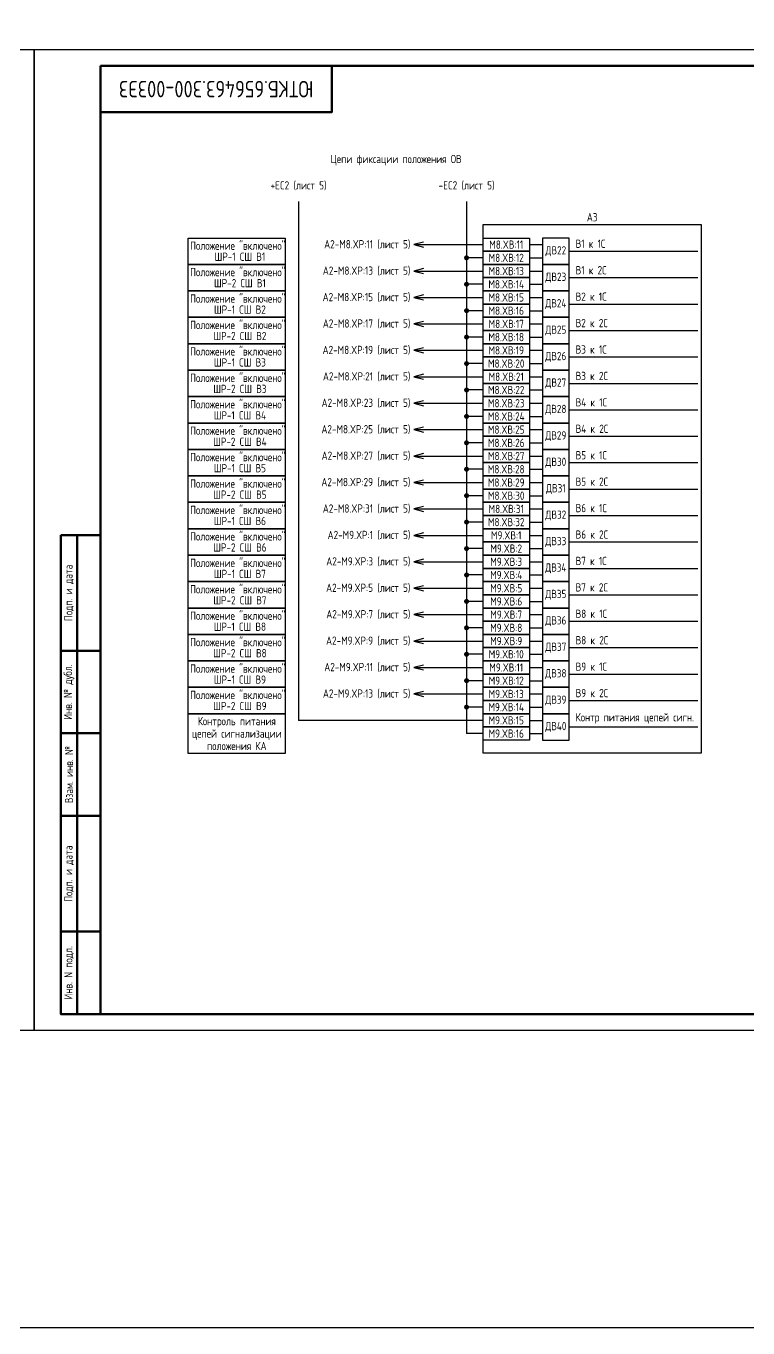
# Model space of a CAD drawing. Header units: millimetres. Extents: x -997 to 6341, y -90 to 618.
# Drawn here: x 2517.5 to 2735.9, y -90 to 304.1 of the extents above; entities that cross this region are included whole.
import ezdxf

# ---------------------------------------------------------------- set-up
doc = ezdxf.new("R2010")
doc.units = ezdxf.units.MM
doc.styles.add('Gost_type_A', font='GOST_A.TTF')

# ---------------------------------------------------------------- blocks, each defined once
blk = doc.blocks.new('Формат_А3')
blk.add_lwpolyline([(-420, 297), (0, 297), (0, 0), (-420, 0)], close=True)
at = {"lineweight": 50}
blk.add_lwpolyline([(-400, 292), (-5, 292), (-5, 5), (-400, 5)], close=True, dxfattribs=at)
blk = doc.blocks.new('Штамп левый нижний')
at = {"lineweight": 50}
for points in [[(-12, 145), (-7, 145), (-7, 110), (-12, 110)], [(-7, 145), (0, 145), (0, 110), (-7, 110)], [(-12, 110), (-7, 110), (-7, 85), (-12, 85)], [(-7, 110), (0, 110), (0, 85), (-7, 85)], [(-12, 85), (-7, 85), (-7, 60), (-12, 60)], [(-7, 85), (0, 85), (0, 60), (-7, 60)], [(-12, 60), (-7, 60), (-7, 25), (-12, 25)], [(-7, 60), (0, 60), (0, 25), (-7, 25)], [(-12, 25), (-7, 25), (-7, 0), (-12, 0)], [(-7, 25), (0, 25), (0, 0), (-7, 0)]]:
    blk.add_lwpolyline(points, close=True, dxfattribs=at)
at = {"char_height": 2.5, "attachment_point": 5, "rotation": 90, "style": 'Gost_type_A'}
for s, insert, width in [('Подп. и дата', (-9.5, 127.5), 35), ('Инв. № дубл.', (-9.5, 97.5), 25), ('Взам. инв. №', (-9.5, 72.5), 25), ('Подп. и дата', (-9.5, 42.5), 35), ('Инв. N подл.', (-9.5, 12.5), 25)]:
    blk.add_mtext(s, dxfattribs=dict(at, insert=insert, width=width))
blk = doc.blocks.new('Штамп угловой верхний')
at = {"lineweight": 50}
blk.add_lwpolyline([(0, 0), (70, 0), (70, -14), (0, -14)], close=True, dxfattribs=at)
blk = doc.blocks.new('POINT')
at = {"const_width": 0.75}
blk.add_lwpolyline([(-0.375, 0, 1), (0.375, 0, 1)], format="xyb", close=True, dxfattribs=at)

msp = doc.modelspace()

# ---------------------------------------------------------------- linework, layer by layer
for p, q in [((2599.93, 250.93), (2599.93, 93.92)), ((2650.76, 250.93), (2650.76, 89.92)), ((2634.76, 237.92), (2655.76, 237.92)), ((2669.76, 237.92), (2673.76, 237.92)), ((2655.76, 233.92), (2650.76, 233.92)), ((2669.76, 233.92), (2673.76, 233.92)), ((2681.76, 235.92), (2720.76, 235.92)), ((2634.76, 229.92), (2655.76, 229.92)), ((2669.76, 229.92), (2673.76, 229.92)), ((2655.76, 225.92), (2650.76, 225.92)), ((2669.76, 225.92), (2673.76, 225.92)), ((2681.76, 227.92), (2720.76, 227.92)), ((2634.76, 221.92), (2655.76, 221.92)), ((2669.76, 221.92), (2673.76, 221.92)), ((2655.76, 217.92), (2650.76, 217.92)), ((2669.76, 217.92), (2673.76, 217.92)), ((2681.76, 219.92), (2720.76, 219.92)), ((2634.76, 213.92), (2655.76, 213.92)), ((2669.76, 213.92), (2673.76, 213.92)), ((2655.76, 209.92), (2650.76, 209.92)), ((2669.76, 209.92), (2673.76, 209.92)), ((2681.76, 211.92), (2720.76, 211.92)), ((2634.76, 205.92), (2655.76, 205.92)), ((2669.76, 205.92), (2673.76, 205.92)), ((2655.76, 201.92), (2650.76, 201.92)), ((2669.76, 201.92), (2673.76, 201.92)), ((2681.76, 203.92), (2720.76, 203.92)), ((2634.76, 197.92), (2655.76, 197.92)), ((2669.76, 197.92), (2673.76, 197.92)), ((2655.76, 193.92), (2650.76, 193.92)), ((2669.76, 193.92), (2673.76, 193.92)), ((2681.76, 195.92), (2720.76, 195.92)), ((2634.76, 189.92), (2655.76, 189.92)), ((2669.76, 189.92), (2673.76, 189.92)), ((2655.76, 185.92), (2650.76, 185.92)), ((2669.76, 185.92), (2673.76, 185.92)), ((2681.76, 187.92), (2720.76, 187.92)), ((2634.76, 181.92), (2655.76, 181.92)), ((2669.76, 181.92), (2673.76, 181.92)), ((2655.76, 177.92), (2650.76, 177.92)), ((2669.76, 177.92), (2673.76, 177.92)), ((2681.76, 179.92), (2720.76, 179.92)), ((2634.76, 173.92), (2655.76, 173.92)), ((2669.76, 173.92), (2673.76, 173.92)), ((2655.76, 169.92), (2650.76, 169.92)), ((2669.76, 169.92), (2673.76, 169.92)), ((2681.76, 171.92), (2720.76, 171.92)), ((2634.76, 165.92), (2655.76, 165.92)), ((2669.76, 165.92), (2673.76, 165.92)), ((2655.76, 161.92), (2650.76, 161.92)), ((2669.76, 161.92), (2673.76, 161.92)), ((2681.76, 163.92), (2720.76, 163.92)), ((2634.76, 157.92), (2655.76, 157.92)), ((2669.76, 157.92), (2673.76, 157.92)), ((2655.76, 153.92), (2650.76, 153.92)), ((2669.76, 153.92), (2673.76, 153.92)), ((2681.76, 155.92), (2720.76, 155.92)), ((2634.76, 149.92), (2655.76, 149.92)), ((2669.76, 149.92), (2673.76, 149.92)), ((2655.76, 145.92), (2650.76, 145.92)), ((2669.76, 145.92), (2673.76, 145.92)), ((2681.76, 147.92), (2720.76, 147.92)), ((2634.76, 141.92), (2655.76, 141.92)), ((2669.76, 141.92), (2673.76, 141.92)), ((2681.76, 139.92), (2720.76, 139.92)), ((2655.76, 137.92), (2650.76, 137.92)), ((2669.76, 137.92), (2673.76, 137.92)), ((2634.76, 133.92), (2655.76, 133.92)), ((2669.76, 133.92), (2673.76, 133.92)), ((2681.76, 131.92), (2720.76, 131.92)), ((2655.76, 129.92), (2650.76, 129.92)), ((2669.76, 129.92), (2673.76, 129.92)), ((2634.76, 125.92), (2655.76, 125.92)), ((2669.76, 125.92), (2673.76, 125.92)), ((2681.76, 123.92), (2720.76, 123.92)), ((2655.76, 121.92), (2650.76, 121.92)), ((2669.76, 121.92), (2673.76, 121.92)), ((2634.76, 117.92), (2655.76, 117.92)), ((2669.76, 117.92), (2673.76, 117.92)), ((2681.76, 115.92), (2720.76, 115.92)), ((2655.76, 113.92), (2650.76, 113.92)), ((2669.76, 113.92), (2673.76, 113.92)), ((2634.76, 109.92), (2655.76, 109.92)), ((2669.76, 109.92), (2673.76, 109.92)), ((2681.76, 107.92), (2720.76, 107.92)), ((2655.76, 105.92), (2650.76, 105.92)), ((2669.76, 105.92), (2673.76, 105.92)), ((2634.76, 101.92), (2655.76, 101.92)), ((2669.76, 101.92), (2673.76, 101.92)), ((2681.76, 99.92), (2720.76, 99.92)), ((2655.76, 97.92), (2650.76, 97.92)), ((2669.76, 97.92), (2673.76, 97.92)), ((2655.76, 93.92), (2599.93, 93.92)), ((2669.76, 93.92), (2673.76, 93.92)), ((2681.76, 91.92), (2720.76, 91.92)), ((2655.76, 89.92), (2650.76, 89.92)), ((2669.76, 89.92), (2673.76, 89.92))]:
    msp.add_line(p, q)
for points in [[(-997, 618), (6340.99, 618), (6340.99, -90), (-997, -90)], [(2655.76, 243.96), (2721.76, 243.96), (2721.76, 83.99), (2655.76, 83.99)], [(2595.93, 231.92), (2566.55, 231.92), (2566.55, 239.92), (2595.93, 239.92)], [(2655.76, 239.92), (2669.76, 239.92), (2669.76, 235.92), (2655.76, 235.92)], [(2655.76, 235.92), (2669.76, 235.92), (2669.76, 231.92), (2655.76, 231.92)], [(2595.93, 223.92), (2566.55, 223.92), (2566.55, 231.92), (2595.93, 231.92)], [(2655.76, 231.92), (2669.76, 231.92), (2669.76, 227.92), (2655.76, 227.92)], [(2655.76, 227.92), (2669.76, 227.92), (2669.76, 223.92), (2655.76, 223.92)], [(2595.93, 215.92), (2566.55, 215.92), (2566.55, 223.92), (2595.93, 223.92)], [(2655.76, 223.92), (2669.76, 223.92), (2669.76, 219.92), (2655.76, 219.92)], [(2655.76, 219.92), (2669.76, 219.92), (2669.76, 215.92), (2655.76, 215.92)], [(2595.93, 207.92), (2566.55, 207.92), (2566.55, 215.92), (2595.93, 215.92)], [(2655.76, 215.92), (2669.76, 215.92), (2669.76, 211.92), (2655.76, 211.92)], [(2655.76, 211.92), (2669.76, 211.92), (2669.76, 207.92), (2655.76, 207.92)], [(2595.93, 199.92), (2566.55, 199.92), (2566.55, 207.92), (2595.93, 207.92)], [(2655.76, 207.92), (2669.76, 207.92), (2669.76, 203.92), (2655.76, 203.92)], [(2655.76, 203.92), (2669.76, 203.92), (2669.76, 199.92), (2655.76, 199.92)], [(2595.93, 191.92), (2566.55, 191.92), (2566.55, 199.92), (2595.93, 199.92)], [(2655.76, 199.92), (2669.76, 199.92), (2669.76, 195.92), (2655.76, 195.92)], [(2655.76, 195.92), (2669.76, 195.92), (2669.76, 191.92), (2655.76, 191.92)], [(2595.93, 183.92), (2566.55, 183.92), (2566.55, 191.92), (2595.93, 191.92)], [(2655.76, 191.92), (2669.76, 191.92), (2669.76, 187.92), (2655.76, 187.92)], [(2655.76, 187.92), (2669.76, 187.92), (2669.76, 183.92), (2655.76, 183.92)], [(2595.93, 175.92), (2566.55, 175.92), (2566.55, 183.92), (2595.93, 183.92)], [(2655.76, 183.92), (2669.76, 183.92), (2669.76, 179.92), (2655.76, 179.92)], [(2655.76, 179.92), (2669.76, 179.92), (2669.76, 175.92), (2655.76, 175.92)], [(2595.93, 167.92), (2566.55, 167.92), (2566.55, 175.92), (2595.93, 175.92)], [(2655.76, 175.92), (2669.76, 175.92), (2669.76, 171.92), (2655.76, 171.92)], [(2655.76, 171.92), (2669.76, 171.92), (2669.76, 167.92), (2655.76, 167.92)], [(2595.93, 159.92), (2566.55, 159.92), (2566.55, 167.92), (2595.93, 167.92)], [(2655.76, 167.92), (2669.76, 167.92), (2669.76, 163.92), (2655.76, 163.92)], [(2655.76, 163.92), (2669.76, 163.92), (2669.76, 159.92), (2655.76, 159.92)], [(2595.93, 151.92), (2566.55, 151.92), (2566.55, 159.92), (2595.93, 159.92)], [(2655.76, 159.92), (2669.76, 159.92), (2669.76, 155.92), (2655.76, 155.92)], [(2655.76, 155.92), (2669.76, 155.92), (2669.76, 151.92), (2655.76, 151.92)], [(2595.93, 143.92), (2566.55, 143.92), (2566.55, 151.92), (2595.93, 151.92)], [(2655.76, 151.92), (2669.76, 151.92), (2669.76, 147.92), (2655.76, 147.92)], [(2655.76, 147.92), (2669.76, 147.92), (2669.76, 143.92), (2655.76, 143.92)], [(2595.93, 135.92), (2566.55, 135.92), (2566.55, 143.92), (2595.93, 143.92)], [(2655.76, 143.92), (2669.76, 143.92), (2669.76, 139.92), (2655.76, 139.92)], [(2655.76, 139.92), (2669.76, 139.92), (2669.76, 135.92), (2655.76, 135.92)], [(2595.93, 127.92), (2566.55, 127.92), (2566.55, 135.92), (2595.93, 135.92)], [(2655.76, 135.92), (2669.76, 135.92), (2669.76, 131.92), (2655.76, 131.92)], [(2655.76, 131.92), (2669.76, 131.92), (2669.76, 127.92), (2655.76, 127.92)], [(2595.93, 119.92), (2566.55, 119.92), (2566.55, 127.92), (2595.93, 127.92)], [(2655.76, 127.92), (2669.76, 127.92), (2669.76, 123.92), (2655.76, 123.92)], [(2655.76, 123.92), (2669.76, 123.92), (2669.76, 119.92), (2655.76, 119.92)], [(2595.93, 111.92), (2566.55, 111.92), (2566.55, 119.92), (2595.93, 119.92)], [(2655.76, 119.92), (2669.76, 119.92), (2669.76, 115.92), (2655.76, 115.92)], [(2655.76, 115.92), (2669.76, 115.92), (2669.76, 111.92), (2655.76, 111.92)], [(2595.93, 103.92), (2566.55, 103.92), (2566.55, 111.92), (2595.93, 111.92)], [(2655.76, 111.92), (2669.76, 111.92), (2669.76, 107.92), (2655.76, 107.92)], [(2655.76, 107.92), (2669.76, 107.92), (2669.76, 103.92), (2655.76, 103.92)], [(2595.93, 95.92), (2566.55, 95.92), (2566.55, 103.92), (2595.93, 103.92)], [(2655.76, 103.92), (2669.76, 103.92), (2669.76, 99.92), (2655.76, 99.92)], [(2655.76, 99.92), (2669.76, 99.92), (2669.76, 95.92), (2655.76, 95.92)], [(2595.93, 83.92), (2566.55, 83.92), (2566.55, 95.92), (2595.93, 95.92)], [(2655.76, 95.92), (2669.76, 95.92), (2669.76, 91.92), (2655.76, 91.92)], [(2655.76, 91.92), (2669.76, 91.92), (2669.76, 87.92), (2655.76, 87.92)]]:
    msp.add_lwpolyline(points, close=True)
for points in [[(2637.76, 238.67), (2634.76, 237.92), (2637.76, 237.17)], [(2637.76, 230.67), (2634.76, 229.92), (2637.76, 229.17)], [(2637.76, 222.67), (2634.76, 221.92), (2637.76, 221.17)], [(2637.76, 214.67), (2634.76, 213.92), (2637.76, 213.17)], [(2637.76, 206.67), (2634.76, 205.92), (2637.76, 205.17)], [(2637.76, 198.67), (2634.76, 197.92), (2637.76, 197.17)], [(2637.76, 190.67), (2634.76, 189.92), (2637.76, 189.17)], [(2637.76, 182.67), (2634.76, 181.92), (2637.76, 181.17)], [(2637.76, 174.67), (2634.76, 173.92), (2637.76, 173.17)], [(2637.76, 166.67), (2634.76, 165.92), (2637.76, 165.17)], [(2637.76, 158.67), (2634.76, 157.92), (2637.76, 157.17)], [(2637.76, 150.67), (2634.76, 149.92), (2637.76, 149.17)], [(2637.76, 142.67), (2634.76, 141.92), (2637.76, 141.17)], [(2637.76, 134.67), (2634.76, 133.92), (2637.76, 133.17)], [(2637.76, 126.67), (2634.76, 125.92), (2637.76, 125.17)], [(2637.76, 118.67), (2634.76, 117.92), (2637.76, 117.17)], [(2637.76, 110.67), (2634.76, 109.92), (2637.76, 109.17)], [(2637.76, 102.67), (2634.76, 101.92), (2637.76, 101.17)]]:
    msp.add_lwpolyline(points)
at = {"ltscale": 4}
for points in [[(2673.76, 231.92), (2681.76, 231.92), (2681.76, 239.92), (2673.76, 239.92)], [(2673.76, 223.92), (2681.76, 223.92), (2681.76, 231.92), (2673.76, 231.92)], [(2673.76, 215.92), (2681.76, 215.92), (2681.76, 223.92), (2673.76, 223.92)], [(2673.76, 207.92), (2681.76, 207.92), (2681.76, 215.92), (2673.76, 215.92)], [(2673.76, 199.92), (2681.76, 199.92), (2681.76, 207.92), (2673.76, 207.92)], [(2673.76, 191.92), (2681.76, 191.92), (2681.76, 199.92), (2673.76, 199.92)], [(2673.76, 183.92), (2681.76, 183.92), (2681.76, 191.92), (2673.76, 191.92)], [(2673.76, 175.92), (2681.76, 175.92), (2681.76, 183.92), (2673.76, 183.92)], [(2673.76, 167.92), (2681.76, 167.92), (2681.76, 175.92), (2673.76, 175.92)], [(2673.76, 159.92), (2681.76, 159.92), (2681.76, 167.92), (2673.76, 167.92)], [(2673.76, 151.92), (2681.76, 151.92), (2681.76, 159.92), (2673.76, 159.92)], [(2673.76, 143.92), (2681.76, 143.92), (2681.76, 151.92), (2673.76, 151.92)], [(2673.76, 135.92), (2681.76, 135.92), (2681.76, 143.92), (2673.76, 143.92)], [(2673.76, 127.92), (2681.76, 127.92), (2681.76, 135.92), (2673.76, 135.92)], [(2673.76, 119.92), (2681.76, 119.92), (2681.76, 127.92), (2673.76, 127.92)], [(2673.76, 111.92), (2681.76, 111.92), (2681.76, 119.92), (2673.76, 119.92)], [(2673.76, 103.92), (2681.76, 103.92), (2681.76, 111.92), (2673.76, 111.92)], [(2673.76, 95.92), (2681.76, 95.92), (2681.76, 103.92), (2673.76, 103.92)], [(2673.76, 87.92), (2681.76, 87.92), (2681.76, 95.92), (2673.76, 95.92)]]:
    msp.add_lwpolyline(points, close=True, dxfattribs=at)

# ---------------------------------------------------------------- block references
for name, p in [('Формат_А3', (2520, 0)), ('Формат_А3', (2940, 0)), ('Штамп угловой верхний', (2540, 292)), ('POINT', (2650.76, 233.92)), ('POINT', (2650.76, 225.92)), ('POINT', (2650.76, 217.92)), ('POINT', (2650.76, 209.92)), ('POINT', (2650.76, 201.92)), ('POINT', (2650.76, 193.92)), ('POINT', (2650.76, 185.92)), ('POINT', (2650.76, 177.92)), ('POINT', (2650.76, 169.92)), ('POINT', (2650.76, 161.92)), ('POINT', (2650.76, 153.92)), ('Штамп левый нижний', (2540, 5)), ('POINT', (2650.76, 145.92)), ('POINT', (2650.76, 137.92)), ('POINT', (2650.76, 129.92)), ('POINT', (2650.76, 121.92)), ('POINT', (2650.76, 113.92)), ('POINT', (2650.76, 105.92)), ('POINT', (2650.76, 97.92))]:
    msp.add_blockref(name, p)

# ---------------------------------------------------------------- texts
at = {"insert": (2575, 285), "char_height": 5, "width": 70, "attachment_point": 5, "rotation": 180, "style": 'Gost_type_A'}
msp.add_mtext('ЮТКБ.656463.300-003Э3', dxfattribs=at)
at = {"char_height": 2.5, "style": 'Gost_type_A'}
for s, insert, width, attachment_point, line_spacing_factor in [('Цепи фиксации положения ОВ', (2629.43, 263.5), 181, 5, 0.9), ('A3', (2688.76, 244.96), 66, 8, 0.9), ('\\pxsm0.8;Положение "включено"\\P ШР-1 СШ В1', (2581.55, 235.92), 32.8986, 5, 0.9), ('A2-M8.XP:11 (лист 5)', (2633.76, 237.92), 31, 6, 0.8), ('\\pxsm0.8;Положение "включено"\\P ШР-2 СШ В1', (2581.55, 227.92), 32.8986, 5, 0.9), ('A2-M8.XP:13 (лист 5)', (2633.76, 229.92), 31, 6, 0.8), ('\\pxsm0.8;Положение "включено"\\P ШР-1 СШ В2', (2581.55, 219.92), 32.8986, 5, 0.9), ('A2-M8.XP:15 (лист 5)', (2633.76, 221.92), 31, 6, 0.8), ('\\pxsm0.8;Положение "включено"\\P ШР-2 СШ В2', (2581.55, 211.92), 32.8986, 5, 0.9), ('A2-M8.XP:17 (лист 5)', (2633.76, 213.92), 31, 6, 0.8), ('\\pxsm0.8;Положение "включено"\\P ШР-1 СШ В3', (2581.55, 203.92), 32.8986, 5, 0.9), ('A2-M8.XP:19 (лист 5)', (2633.76, 205.92), 31, 6, 0.8), ('\\pxsm0.8;Положение "включено"\\P ШР-2 СШ В3', (2581.55, 195.92), 32.8986, 5, 0.9), ('A2-M8.XP:21 (лист 5)', (2633.76, 197.92), 31, 6, 0.8), ('\\pxsm0.8;Положение "включено"\\P ШР-1 СШ В4', (2581.55, 187.92), 32.8986, 5, 0.9), ('A2-M8.XP:23 (лист 5)', (2633.76, 189.92), 31, 6, 0.8), ('\\pxsm0.8;Положение "включено"\\P ШР-2 СШ В4', (2581.55, 179.92), 32.8986, 5, 0.9), ('A2-M8.XP:25 (лист 5)', (2633.76, 181.92), 31, 6, 0.8), ('\\pxsm0.8;Положение "включено"\\P ШР-1 СШ В5', (2581.55, 171.92), 32.8986, 5, 0.9), ('A2-M8.XP:27 (лист 5)', (2633.76, 173.92), 31, 6, 0.8), ('\\pxsm0.8;Положение "включено"\\P ШР-2 СШ В5', (2581.55, 163.92), 32.8986, 5, 0.9), ('A2-M8.XP:29 (лист 5)', (2633.76, 165.92), 31, 6, 0.8), ('\\pxsm0.8;Положение "включено"\\P ШР-1 СШ В6', (2581.55, 155.92), 32.8986, 5, 0.9), ('A2-M8.XP:31 (лист 5)', (2633.76, 157.92), 31, 6, 0.8), ('\\pxsm0.8;Положение "включено"\\P ШР-2 СШ В6', (2581.55, 147.92), 32.8986, 5, 0.9), ('A2-M9.XP:1 (лист 5)', (2633.76, 149.92), 31, 6, 0.8), ('\\pxsm0.8;Положение "включено"\\P ШР-1 СШ В7', (2581.55, 139.92), 32.8986, 5, 0.9), ('A2-M9.XP:3 (лист 5)', (2633.76, 141.92), 31, 6, 0.8), ('\\pxsm0.8;Положение "включено"\\P ШР-2 СШ В7', (2581.55, 131.92), 32.8986, 5, 0.9), ('A2-M9.XP:5 (лист 5)', (2633.76, 133.92), 31, 6, 0.8), ('\\pxsm0.8;Положение "включено"\\P ШР-1 СШ В8', (2581.55, 123.92), 32.8986, 5, 0.9), ('A2-M9.XP:7 (лист 5)', (2633.76, 125.92), 31, 6, 0.8), ('\\pxsm0.8;Положение "включено"\\P ШР-2 СШ В8', (2581.55, 115.92), 32.8986, 5, 0.9), ('A2-M9.XP:9 (лист 5)', (2633.76, 117.92), 31, 6, 0.8), ('\\pxsm0.8;Положение "включено"\\P ШР-1 СШ В9', (2581.55, 107.92), 32.8986, 5, 0.9), ('A2-M9.XP:11 (лист 5)', (2633.76, 109.92), 31, 6, 0.8), ('\\pxsm0.8;Положение "включено"\\P ШР-2 СШ В9', (2581.55, 99.92), 32.8986, 5, 0.9), ('A2-M9.XP:13 (лист 5)', (2633.76, 101.92), 31, 6, 0.8), ('Контроль питания цепей сигнализации положения КА', (2581.26, 89.92), 28, 5, 0.9)]:
    msp.add_mtext(s, dxfattribs=dict(at, insert=insert, width=width, attachment_point=attachment_point, line_spacing_factor=line_spacing_factor))
for s, insert, width, attachment_point in [('+EC2 (лист 5)', (2599.93, 254.36), 33.3048, 8), ('-EC2 (лист 5)', (2650.76, 254.36), 29.4206, 8), ('M8.XВ:11', (2662.76, 237.92), 14, 5), ('ДВ22', (2677.76, 235.92), 7.9998, 5), ('В1 к 1С', (2683.76, 236.92), 27.8465, 7), ('M8.XВ:12', (2662.76, 233.92), 14, 5), ('M8.XВ:13', (2662.76, 229.92), 14, 5), ('ДВ23', (2677.76, 227.92), 7.9998, 5), ('В1 к 2С', (2683.76, 228.92), 27.8465, 7), ('M8.XВ:14', (2662.76, 225.92), 14, 5), ('M8.XВ:15', (2662.76, 221.92), 14, 5), ('ДВ24', (2677.76, 219.92), 7.9998, 5), ('В2 к 1С', (2683.76, 220.92), 27.8465, 7), ('M8.XВ:16', (2662.76, 217.92), 14, 5), ('M8.XВ:17', (2662.76, 213.92), 14, 5), ('ДВ25', (2677.76, 211.92), 7.9998, 5), ('В2 к 2С', (2683.76, 212.92), 27.8465, 7), ('M8.XВ:18', (2662.76, 209.92), 14, 5), ('M8.XВ:19', (2662.76, 205.92), 14, 5), ('ДВ26', (2677.76, 203.92), 7.9998, 5), ('В3 к 1С', (2683.76, 204.92), 27.8465, 7), ('M8.XВ:20', (2662.76, 201.92), 14, 5), ('M8.XВ:21', (2662.76, 197.92), 14, 5), ('ДВ27', (2677.76, 195.92), 7.9998, 5), ('В3 к 2С', (2683.76, 196.92), 35.933, 7), ('M8.XВ:22', (2662.76, 193.92), 14, 5), ('M8.XВ:23', (2662.76, 189.92), 14, 5), ('ДВ28', (2677.76, 187.92), 7.9998, 5), ('В4 к 1С', (2683.76, 188.92), 41.868, 7), ('M8.XВ:24', (2662.76, 185.92), 14, 5), ('M8.XВ:25', (2662.76, 181.92), 14, 5), ('ДВ29', (2677.76, 179.92), 7.9998, 5), ('В4 к 2С', (2683.76, 180.92), 42.9636, 7), ('M8.XВ:26', (2662.76, 177.92), 14, 5), ('M8.XВ:27', (2662.76, 173.92), 14, 5), ('ДВ30', (2677.76, 171.92), 7.9998, 5), ('В5 к 1С', (2683.76, 172.92), 40.0707, 7), ('M8.XВ:28', (2662.76, 169.92), 14, 5), ('M8.XВ:29', (2662.76, 165.92), 14, 5), ('В5 к 2С', (2683.76, 164.92), 38, 7), ('M8.XВ:30', (2662.76, 161.92), 14, 5), ('ДВ31', (2677.76, 163.92), 7.9998, 5), ('M8.XВ:31', (2662.76, 157.92), 14, 5), ('В6 к 1С', (2683.76, 156.92), 37, 7), ('M8.XВ:32', (2662.76, 153.92), 14, 5), ('ДВ32', (2677.76, 155.92), 7.9998, 5), ('M9.XВ:1', (2662.76, 149.92), 14, 5), ('В6 к 2С', (2683.76, 148.92), 38, 7), ('M9.XВ:2', (2662.76, 145.92), 14, 5), ('ДВ33', (2677.76, 147.92), 7.9998, 5), ('M9.XВ:3', (2662.76, 141.92), 14, 5), ('В7 к 1С', (2683.76, 140.92), 38, 7), ('M9.XВ:4', (2662.76, 137.92), 14, 5), ('ДВ34', (2677.76, 139.92), 7.9998, 5), ('M9.XВ:5', (2662.76, 133.92), 14, 5), ('В7 к 2С', (2683.76, 132.92), 38, 7), ('M9.XВ:6', (2662.76, 129.92), 14, 5), ('ДВ35', (2677.76, 131.92), 7.9998, 5), ('M9.XВ:7', (2662.76, 125.92), 14, 5), ('В8 к 1С', (2683.76, 124.92), 38, 7), ('M9.XВ:8', (2662.76, 121.92), 14, 5), ('ДВ36', (2677.76, 123.92), 7.9998, 5), ('M9.XВ:9', (2662.76, 117.92), 14, 5), ('В8 к 2С', (2683.76, 116.92), 38, 7), ('M9.XВ:10', (2662.76, 113.92), 14, 5), ('ДВ37', (2677.76, 115.92), 7.9998, 5), ('M9.XВ:11', (2662.76, 109.92), 14, 5), ('В9 к 1С', (2683.76, 108.92), 27.8465, 7), ('M9.XВ:12', (2662.76, 105.92), 14, 5), ('ДВ38', (2677.76, 107.92), 7.9998, 5), ('M9.XВ:13', (2662.76, 101.92), 14, 5), ('В9 к 2С', (2683.76, 100.92), 27.8465, 7), ('M9.XВ:14', (2662.76, 97.92), 14, 5), ('ДВ39', (2677.76, 99.92), 7.9998, 5), ('M9.XВ:15', (2662.76, 93.92), 14, 5), ('Контр питания цепей сигн.', (2683.76, 92.92), 35.7119, 7), ('M9.XВ:16', (2662.76, 89.92), 14, 5), ('ДВ40', (2677.76, 91.92), 7.9998, 5)]:
    msp.add_mtext(s, dxfattribs=dict(at, insert=insert, width=width, attachment_point=attachment_point))

doc.saveas('drawing.dxf')
